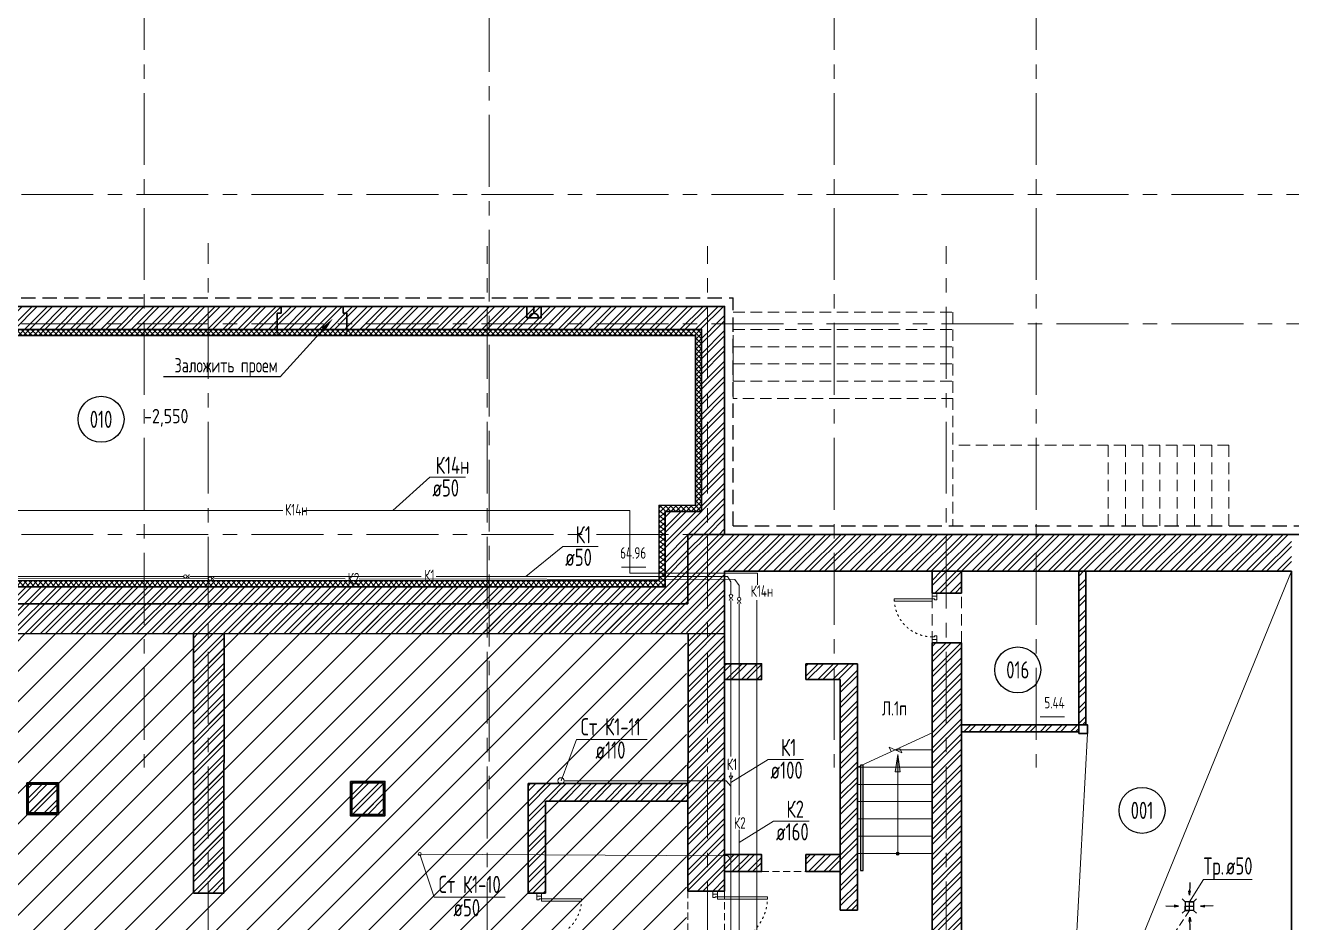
# Model space of a CAD drawing. Header units: millimetres. Extents: x -8689834 to 9419935, y -117443 to 166298.
# Drawn here: x -307238 to -285216, y 75930 to 91542 of the extents above; entities that cross this region are included whole.
import ezdxf
from ezdxf import colors
from ezdxf.entities.mleader import LeaderData, LeaderLine
from ezdxf.enums import TextEntityAlignment as Align
from ezdxf.math import Vec2, Vec3

# ---------------------------------------------------------------- set-up
doc = ezdxf.new("R2010")
doc.units = ezdxf.units.MM
doc.header["$MEASUREMENT"] = 0
for name, pattern in [('01_base$0$DASHED2', [0.375, 0.25, -0.125]), ('ACAD_ISO03W100', [30, 12, -18]), ('ADSK_Штриховая_ш2 п1', [3, 2, -1]), ('CENTER', [2, 1.25, -0.25, 0.25, -0.25]), ('TRATTEGGIATA', [0.75, 0.5, -0.25])]:
    doc.linetypes.add(name, pattern=pattern)
doc.layers.get('0').update_dxf_attribs({"color": 250, "lineweight": 9})
for name, color, linetype, lineweight in [('!!!_АР_перегородки блоки', 7, 'Continuous', 5), ('1 этаж тонкие линии!', 250, 'Continuous', 0), ('АР_Двери', 175, 'Continuous', 18), ('АР_Лестницы', 250, 'Continuous', 15), ('АР_Лестницы ограждение', 94, 'Continuous', 25), ('АР_Маркер экспликации', 239, 'Continuous', 13), ('АР_МосжилНии_Стены', 127, 'Continuous', 30), ('АР_Номер помещения', 1, 'Continuous', 25), ('АР_Оси', 195, 'Continuous', 9), ('АР_Отметки', 250, 'Continuous', 15), ('АР_Перегородки кирпич', 244, 'Continuous', 30), ('АР_Перегородки_кирпич_Штрих', 244, 'Continuous', 5), ('АР_Помещения_площадь', 19, 'Continuous', 9), ('АР_тонкая линия', 250, 'Continuous', 0), ('АР_Утеплитель', 154, 'Continuous', 9), ('АР_Штриховка кирпич', 250, 'Continuous', 9), ('ВК_канализация', 32, 'Continuous', 15), ('Подвал', 250, 'Continuous', 30)]:
    doc.layers.add(name, color=color, linetype=linetype, lineweight=lineweight)
for name, color, linetype in [('АР_Кровля дорожки', 245, 'Continuous'), ('АР_Таблицы', 250, 'Continuous'), ('ТХ_ВК_трапы', 5, 'Continuous')]:
    doc.layers.add(name, color=color, linetype=linetype)
doc.styles.add('ISOCPEUR', font='isocpeur.ttf', dxfattribs={"width": 0.7})
doc.styles.get("Standard").update_dxf_attribs({"font": 'isocpeur.ttf', "width": 0.7})

# ---------------------------------------------------------------- blocks, each defined once
blk = doc.blocks.new('_DotSmall')
at = {"color": 0, "linetype": 'ByBlock', "const_width": 0.5}
blk.add_lwpolyline([(-0.0625, 0, 1), (0.0625, 0, 1)], format="xyb", close=True, dxfattribs=at)
blk = doc.blocks.new('*U236')
blk.add_lwpolyline([(-100, 80), (-100, 780), (-140, 780), (-140, 80)], close=True)
for points in [[(-900, 0), (-900, 80), (-845, 80), (-845, 0), (-900, 0)], [(-845, 80), (-845, 0), (-785, 0), (-785, 40), (-800, 40), (-800, 80), (-845, 80)], [(-55, 80), (-55, 0), (-115, 0), (-115, 40), (-100, 40), (-100, 80), (-55, 80)], [(0, 0), (0, 80), (-55, 80), (-55, 0), (0, 0)]]:
    blk.add_lwpolyline(points)
at = {"linetype": 'ACAD_ISO03W100', "ltscale": 3}
blk.add_arc((-100, 80), 700, 90, 180, dxfattribs=at)
blk = doc.blocks.new('*U238')
blk.add_lwpolyline([(-100, 80), (-100, 950), (-140, 950), (-140, 80)], close=True)
for points in [[(-1070, 0), (-1070, 80), (-1015, 80), (-1015, 0), (-1070, 0)], [(-1015, 80), (-1015, 0), (-955, 0), (-955, 40), (-970, 40), (-970, 80), (-1015, 80)], [(-55, 80), (-55, 0), (-115, 0), (-115, 40), (-100, 40), (-100, 80), (-55, 80)], [(0, 0), (0, 80), (-55, 80), (-55, 0), (0, 0)]]:
    blk.add_lwpolyline(points)
at = {"linetype": 'ACAD_ISO03W100', "ltscale": 3}
blk.add_arc((-100, 80), 870, 90, 180, dxfattribs=at)
blk = doc.blocks.new('*U229')
for points in [[(-55, -80), (-55, 0), (-115, 0), (-115, -40), (-100, -40), (-100, -80), (-55, -80)], [(0, 0), (0, -80), (-55, -80), (-55, 0), (0, 0)], [(-860, 0), (-860, -80), (-805, -80), (-805, 0), (-860, 0)], [(-805, -80), (-805, 0), (-745, 0), (-745, -40), (-760, -40), (-760, -80), (-805, -80)]]:
    blk.add_lwpolyline(points)
blk.add_lwpolyline([(-100, -80), (-100, -740), (-140, -740), (-140, -80)], close=True)
at = {"linetype": 'ACAD_ISO03W100', "ltscale": 3}
blk.add_arc((-100, -80), 660, 180, 270, dxfattribs=at)
blk = doc.blocks.new('*U230')
h = blk.add_hatch(color=256)
h.dxf.hatch_style = 1
edge = h.paths.add_edge_path()
edge.add_arc((0, 0), 27.6, 359.64, 719.64)
h = blk.add_hatch(color=256)
h.dxf.hatch_style = 1
h.paths.add_polyline_path([(1422, -44), (1422, 44), (1722, 0)])
blk.add_line((1722, 0), (0, 0))
blk.add_lwpolyline([(1422, 44), (1422, -44), (1722, 0), (1422, 44)])
blk.add_circle((0, 0), 27.6)
blk = doc.blocks.new('*U241')
at = {"layer": 'АР_Номер помещения', "color": 7}
blk.add_circle((-16571, -1005), 400, dxfattribs=at)
at = {"layer": 'АР_Помещения_площадь', "color": 7}
blk.add_line((-14221, -10159), (-14643, -10159), dxfattribs=at)
at = {"color": 7, "style": 'ISOCPEUR', "width": 0.7, "flags": 1}
blk.add_attdef('КАТЕГОРИЯ', (-499, -2092), '', height=250, dxfattribs=at)
at = {"layer": 'АР_Номер помещения', "color": 7, "style": 'ISOCPEUR', "width": 0.7}
blk.add_attdef('НОМЕР_ПОМЕЩЕНИЯ', text='', height=300, dxfattribs=at).set_placement((-16571, -1005), align=Align.MIDDLE_CENTER)
at = {"layer": 'АР_Помещения_площадь', "color": 7, "lineweight": 30, "width": 0.7, "flags": 104}
blk.add_attdef('ИМЯ_ПОМЕЩЕНИЯ', text='', height=100, dxfattribs=at).set_placement((158, 1217), align=Align.MIDDLE_CENTER)
at = {"layer": 'АР_Помещения_площадь', "color": 7, "style": 'ISOCPEUR', "width": 0.7}
blk.add_attdef('ПЛОЩАДЬ_ПОМЕЩЕНИЯ', text='', height=200, dxfattribs=at).set_placement((-14216, -9912), align=Align.MIDDLE_RIGHT)
blk = doc.blocks.new('*U249')
at = {"layer": 'АР_Номер помещения', "color": 7}
blk.add_circle((-16592, 1554), 400, dxfattribs=at)
at = {"layer": 'АР_Помещения_площадь', "color": 7}
blk.add_line((-7118, -1017), (-7540, -1017), dxfattribs=at)
at = {"color": 7, "style": 'ISOCPEUR', "width": 0.7, "flags": 1}
blk.add_attdef('КАТЕГОРИЯ', (-499, -2092), '', height=250, dxfattribs=at)
at = {"layer": 'АР_Номер помещения', "color": 7, "style": 'ISOCPEUR', "width": 0.7}
blk.add_attdef('НОМЕР_ПОМЕЩЕНИЯ', text='', height=300, dxfattribs=at).set_placement((-16592, 1554), align=Align.MIDDLE_CENTER)
at = {"layer": 'АР_Помещения_площадь', "color": 7, "lineweight": 30, "width": 0.7, "flags": 104}
blk.add_attdef('ИМЯ_ПОМЕЩЕНИЯ', text='', height=100, dxfattribs=at).set_placement((158, 1217), align=Align.MIDDLE_CENTER)
at = {"layer": 'АР_Помещения_площадь', "color": 7, "style": 'ISOCPEUR', "width": 0.7}
blk.add_attdef('ПЛОЩАДЬ_ПОМЕЩЕНИЯ', text='', height=200, dxfattribs=at).set_placement((-7113, -770), align=Align.MIDDLE_RIGHT)
blk = doc.blocks.new('*U432')
at = {"layer": 'АР_Номер помещения', "color": 7}
blk.add_circle((-16030, -1925), 400, dxfattribs=at)
at = {"layer": 'АР_Помещения_площадь', "color": 7}
blk.add_line((-15218, -2741), (-15641, -2741), dxfattribs=at)
at = {"color": 7, "style": 'ISOCPEUR', "width": 0.7, "flags": 1}
blk.add_attdef('КАТЕГОРИЯ', (-499, -2092), '', height=250, dxfattribs=at)
at = {"layer": 'АР_Номер помещения', "color": 7, "style": 'ISOCPEUR', "width": 0.7}
blk.add_attdef('НОМЕР_ПОМЕЩЕНИЯ', text='', height=300, dxfattribs=at).set_placement((-16030, -1925), align=Align.MIDDLE_CENTER)
at = {"layer": 'АР_Помещения_площадь', "color": 7, "lineweight": 30, "width": 0.7, "flags": 104}
blk.add_attdef('ИМЯ_ПОМЕЩЕНИЯ', text='', height=100, dxfattribs=at).set_placement((158, 1217), align=Align.MIDDLE_CENTER)
at = {"layer": 'АР_Помещения_площадь', "color": 7, "style": 'ISOCPEUR', "width": 0.7}
blk.add_attdef('ПЛОЩАДЬ_ПОМЕЩЕНИЯ', text='', height=200, dxfattribs=at).set_placement((-15213, -2494), align=Align.MIDDLE_RIGHT)
blk = doc.blocks.new('Трапы с разуклонкой')
at = {"layer": 'ТХ_ВК_трапы'}
blk.add_lwpolyline([(364931, 183328), (364981, 183278), (364981, 183128), (364931, 183078), (364981, 183128), (365130, 183128), (365181, 183077), (365130, 183128), (365055, 183128), (365055, 183278), (364981, 183278), (365130, 183278), (365179, 183327), (365130, 183278), (365130, 183128), (365130, 183203), (364981, 183203)], dxfattribs=at)
blk.add_lwpolyline([(364931, 183328), (364981, 183278), (364981, 183128), (364931, 183078), (364981, 183128), (365130, 183128), (365181, 183077), (365130, 183128), (365055, 183128), (365055, 183278), (364981, 183278), (365130, 183278), (365179, 183327), (365130, 183278), (365130, 183128), (365130, 183203), (364981, 183203)], dxfattribs=at)
blk = doc.blocks.new('A$C985b353d')
at = {"layer": 'ТХ_ВК_трапы', "ltscale": 100}
for p, q in [((2, 189), (-11, 264)), ((-11, 264), (2, 189)), ((6, 409), (2, 189)), ((2, 189), (20, 264)), ((-407, 3), (-188, -1)), ((-188, -1), (-263, 17)), ((192, -1), (267, 17)), ((412, 3), (192, -1)), ((-188, -1), (-262, -14)), ((-262, -14), (-188, -1)), ((10, -191), (-4, -265)), ((-4, -265), (10, -191)), ((14, -410), (10, -191)), ((10, -191), (27, -266)), ((192, -1), (267, -14)), ((267, -14), (192, -1))]:
    blk.add_line(p, q, dxfattribs=at)
blk = doc.blocks.new('Подложка')
at = {"layer": '!!!_АР_перегородки блоки', "lineweight": 5, "ltscale": 100}
h = blk.add_hatch(dxfattribs=at)
h.set_pattern_fill('ANSI31', scale=3000, angle=180, style=0)
h.paths.add_polyline_path([(-327484.7, 61936.6), (-327484.7, 62094), (-326484.7, 62094), (-326484.7, 61936.6), (-326484.7, 61850.2), (-326197.5, 61850.2), (-326197.5, 71514.6), (-325612.1, 71514.6), (-295741.6, 71514.6), (-295741.6, 71680), (-295741.6, 81263.1), (-329468.3, 81263.1), (-329468.3, 61850.2), (-327484.7, 61850.2)])
at = {"layer": '1 этаж тонкие линии!', "ltscale": 100, "transparency": 33554559}
h = blk.add_hatch(dxfattribs=at)
h.set_pattern_fill('ANSI37', scale=500, style=0)
h.paths.add_polyline_path([(-301646.9, 86252.6), (-301647, 86252.7), (-301643.7, 86252.5), (-301646.7, 86152.6), (-311160.4, 86152.6), (-311160.3, 86252.6), (-312452.7, 86252.6), (-312452.7, 81775.7), (-296113.8, 81775.7), (-296113.8, 83086), (-295478.3, 83086), (-295478.3, 86252.6)])
h.paths.add_polyline_path([(-301646.7, 86152.6), (-301647, 86252.6), (-302857, 86252.9), (-312231.5, 86252.6), (-312231.5, 86152.6), (-312352.7, 86152.6), (-312352.7, 81875.7), (-296213.8, 81875.7), (-296213.8, 83186), (-295478.3, 83186), (-295578.3, 83186), (-295578.3, 86152.6)])
at = {"layer": 'АР_Перегородки_кирпич_Штрих', "ltscale": 100}
h = blk.add_hatch(dxfattribs=at)
h.set_pattern_fill('ANSI32', scale=500)
h.paths.add_polyline_path([(-302857, 86252.6), (-301645, 86252.6), (-301645, 86650.7), (-302857, 86650.7)])
h = blk.add_hatch(dxfattribs=at)
h.set_pattern_fill('ANSI32', scale=500)
h.paths.add_polyline_path([(-288796.8, 82043.2), (-288916.8, 82043.2), (-288916.8, 79373.2), (-288796.8, 79373.2)])
h.paths.add_polyline_path([(-288916.8, 79373.2), (-289662.1, 79373.2), (-289662.1, 79253.2), (-288916.8, 79253.2)])
h.paths.add_polyline_path([(-289662.1, 79373.2), (-290956.8, 79373.2), (-290956.8, 79253.2), (-289662.1, 79253.2)])
at = {"layer": 'АР_Штриховка кирпич', "ltscale": 100}
h = blk.add_hatch(dxfattribs=at)
h.set_pattern_fill('ANSI32', scale=500)
h.paths.add_polyline_path([(-302856.9, 86650.7), (-302856.9, 86167.6), (-302856.9, 86650.7), (-311160.4, 86650.7), (-311160.4, 86252.6), (-302856.9, 86252.6), (-302856.9, 86650.7)])
h = blk.add_hatch(dxfattribs=at)
h.set_pattern_fill('ANSI32', scale=500)
h.paths.add_polyline_path([(-301650.1, 86650.7), (-295078.4, 86650.7), (-295075.3, 86246.7), (-301646.9, 86258.6)])
h = blk.add_hatch(dxfattribs=at)
h.set_pattern_fill('ANSI32', scale=500)
h.paths.add_polyline_path([(-329468.3, 82685.7), (-329972, 82685.7), (-329971.6, 84865.2), (-329569.5, 84865.1), (-329569.5, 83085.5), (-329065.8, 83085.5), (-329065.8, 81775.7), (-296113.8, 81775.7), (-296113.8, 83086), (-295478.3, 83086), (-295478.3, 86252.6), (-295076.8, 86252.6), (-295076.8, 82685.7), (-295715.3, 82685.7), (-295715.3, 81707.5), (-295705.3, 80957.2), (-329468.3, 80969)])
h = blk.add_hatch(dxfattribs=at)
h.set_pattern_fill('ANSI32', scale=500)
h.paths.add_polyline_path([(-295717, 82685.7), (-285220, 82685.7), (-285216.9, 82043.2), (-295713.6, 82043.2)])
h = blk.add_hatch(dxfattribs=at)
h.set_pattern_fill('ANSI32', scale=500)
h.paths.add_polyline_path([(-295715.7, 76720.4), (-295715.5, 82061.5), (-295076.6, 82061.5), (-295076.8, 76480.3), (-295715.3, 76480.3), (-295715.3, 76720.3)])
h = blk.add_hatch(dxfattribs=at)
h.set_pattern_fill('ANSI32', scale=500)
h.paths.add_polyline_path([(-291466.8, 82043.2), (-290956.9, 82043.2), (-290956.8, 81663), (-291466.8, 81663)])
h = blk.add_hatch(dxfattribs=at)
h.set_pattern_fill('ANSI32', scale=500)
h.paths.add_polyline_path([(-304056.8, 80960.1), (-304314.8, 80960.1), (-304314.8, 76443.9), (-304056.8, 76443.9)])
h.paths.add_polyline_path([(-303783.9, 80960), (-304056.8, 80960), (-304056.8, 76443.9), (-303783.9, 76443.9)])
h.paths.add_polyline_path([(-306662.2, 78362.8), (-307213.4, 78362.8), (-307213.4, 77814), (-306662.2, 77814)])
h.paths.add_polyline_path([(-301009.7, 78375.3), (-301561, 78375.3), (-301561, 77826.6), (-301009.7, 77826.6)])
h = blk.add_hatch(dxfattribs=at)
h.set_pattern_fill('ANSI32', scale=500)
h.paths.add_polyline_path([(-294434.5, 80434.6), (-295076.9, 80434.6), (-295076.9, 80158.5), (-294434.5, 80158.5)])
h.paths.add_polyline_path([(-293665.3, 80434.6), (-293665.4, 80159.4), (-293060.4, 80159.4), (-293060.4, 76148.6), (-292766.8, 76148.6), (-292766.8, 80434.5)])
h.paths.add_polyline_path([(-294434.4, 77113.9), (-295076.9, 77113.9), (-295076.9, 76817.6), (-294434.6, 76817.6)])
h.paths.add_polyline_path([(-293065.4, 77114.7), (-293665.5, 77114.7), (-293665.5, 76818.4), (-293065.4, 76818.4)])
h.paths.add_polyline_path([(-291226.8, 80800.9), (-291468.1, 80797.6), (-291468.1, 75011.1), (-291226.8, 75011.1)])
h.paths.add_polyline_path([(-290956.8, 80799.3), (-291226.8, 80799.3), (-291226.8, 75011.1), (-290956, 75011.1), (-290957.6, 75524.5), (-290956.8, 75524.5)])
h = blk.add_hatch(dxfattribs=at)
h.set_pattern_fill('ANSI32', scale=500)
h.paths.add_polyline_path([(-295714.7, 78349.1), (-298495.1, 78349.1), (-298495.1, 76444.2), (-298193.3, 76444.2), (-298193.3, 78046.7), (-295714.7, 78046.8)])
at = {"color": 7, "linetype": 'TRATTEGGIATA', "ltscale": 500}
for p, q in [((-309187.6, 86800.7), (-301071, 86801.3)), ((-301375.8, 86800.8), (-294927, 86800.7)), ((-294927, 82835.8), (-294927, 86800.7)), ((-294927, 82835.8), (-284427.1, 82835.7))]:
    blk.add_line(p, q, dxfattribs=at)
at = {"layer": '1 этаж тонкие линии!', "color": 7, "ltscale": 100, "transparency": 33554559, "elevation": -1.4}
blk.add_lwpolyline([(-302857, 86152.6), (-311160.6, 86152.6)], dxfattribs=at)
at = {"layer": 'АР_Лестницы', "color": 7, "ltscale": 100}
for p, q in [((-292109.9, 78935.7), (-291468.1, 78935.7)), ((-292768, 78635.7), (-291468.1, 78635.7)), ((-292768, 78335.7), (-291468.1, 78335.7)), ((-292768, 78035.7), (-291468.1, 78035.7)), ((-292768, 77735.7), (-291468.1, 77735.7)), ((-292768, 77435.7), (-291468.1, 77435.7)), ((-292768, 77135.7), (-291468.1, 77135.7))]:
    blk.add_line(p, q, dxfattribs=at)
for points in [[(-291468.1, 79235.7), (-292766.8, 78635.7)], [(-292179.4, 78907.1), (-292215.9, 78985.5), (-291994.8, 78883.3), (-292037.1, 78974.3)]]:
    blk.add_lwpolyline(points, dxfattribs=at)
at = {"layer": 'АР_Лестницы ограждение', "color": 7, "ltscale": 100}
blk.add_lwpolyline([(-292666.8, 76836.8), (-292666.8, 78669.7), (-292716.8, 78669.7), (-292716.8, 76836.8), (-292666.8, 76836.8)], dxfattribs=at)
at = {"layer": 'АР_МосжилНии_Стены', "color": 7, "ltscale": 100}
for p, q in [((-301478.5, 86650.7), (-311160.6, 86650.7)), ((-302792, 86531.8), (-302792, 86650.7)), ((-302857, 86531.8), (-302792, 86531.8)), ((-302856.9, 86531.8), (-302856.9, 86252.6)), ((-302856.9, 86531.8), (-302791.9, 86531.8)), ((-301712, 86531.8), (-301647, 86531.8)), ((-301711.9, 86531.8), (-301646.9, 86531.8)), ((-301646.9, 86531.8), (-301646.9, 86252.6)), ((-301545.1, 86252.6), (-311160.4, 86252.6)), ((-295076.9, 82685.7), (-295715.3, 82685.7)), ((-295715.3, 82685.7), (-295715.3, 81475.7)), ((-285218.8, 82043.2), (-295076.9, 82043.2)), ((-290956.8, 81663), (-290956.8, 82043.2)), ((-285218.4, 67151.9), (-285218.8, 82043.2)), ((-291466.8, 81663), (-290956.8, 81663)), ((-329468.3, 81475.7), (-295715.3, 81475.7)), ((-304314.8, 80960.2), (-304314.8, 76443.9)), ((-303783.9, 76443.9), (-303782.3, 80960)), ((-291468.1, 75011.1), (-291466.8, 80795.9)), ((-291466.8, 80799.3), (-290955.6, 80799.3)), ((-291466.8, 80799.3), (-291064.1, 80799.3)), ((-290955.6, 80799.3), (-290956.8, 75011.1)), ((-293665.4, 80159.4), (-293665.3, 80434.6)), ((-293665.3, 80434.6), (-292766.8, 80434.6)), ((-292766.8, 80434.5), (-292766.8, 76148.6)), ((-293065.4, 80159.4), (-293665.4, 80159.4)), ((-293065.4, 76148.6), (-293065.4, 80159.4)), ((-295715.3, 78349.1), (-298495.1, 78349.1)), ((-298495.1, 78349.1), (-298495.1, 76444.2)), ((-298193.3, 76444.2), (-298193.3, 78046.7)), ((-298193.3, 78046.7), (-295715.3, 78046.7)), ((-293665.5, 76818.4), (-293665.5, 77114.7)), ((-293665.4, 77114.7), (-293060.4, 77114.7)), ((-293665.4, 76818.4), (-293665.4, 77114.7)), ((-293060.4, 76818.4), (-293665.4, 76818.4)), ((-304314.8, 76443.9), (-303783.9, 76443.9)), ((-298495.1, 76444.2), (-298193.3, 76444.2)), ((-292766.8, 76148.6), (-293065.4, 76148.6))]:
    blk.add_line(p, q, dxfattribs=at)
for points in [[(-302791.9, 86531.8), (-302791.9, 86650.7), (-311160.4, 86650.7)], [(-302792, 86650.7), (-302800.1, 86650.7)], [(-302791.9, 86650.7), (-302799.9, 86650.7)], [(-284577, 67152), (-284576.8, 82685.7), (-295076.9, 82685.7), (-295076.8, 86650.7), (-301711.9, 86650.7), (-301711.9, 86531.8)], [(-296113.8, 81775.7), (-296113.8, 83086), (-295478.3, 83086), (-295478.3, 86252.6), (-301646.9, 86252.6)], [(-295713.7, 80957.2), (-295715.3, 76480.3), (-295076.9, 76480.3), (-295076.9, 82043.2)], [(-291466.8, 81663), (-291466.8, 82043.2)], [(-296113.8, 81775.7), (-329065.8, 81775.7)], [(-295079.4, 80956.9), (-330109.4, 80969.2)], [(-288916.8, 79373.2), (-288766.8, 79373.2), (-288766.8, 79222.1), (-288916.8, 79222.1), (-288916.8, 79373.2)]]:
    blk.add_lwpolyline(points, dxfattribs=at)
for points in [[(-298518.3, 86451.1), (-298268, 86451.1), (-298268, 86650.7), (-298518.3, 86650.7)], [(-295076.9, 80434.6), (-294434.5, 80434.6), (-294434.5, 80158.5), (-295076.9, 80158.5)], [(-307213.4, 78362.8), (-306662.2, 78362.8), (-306662.2, 77814), (-307213.4, 77814)], [(-307188.4, 78337.8), (-306687.2, 78337.8), (-306687.2, 77839), (-307188.4, 77839)], [(-301586, 78387.8), (-300984.7, 78387.8), (-300984.7, 77789), (-301586, 77789)], [(-301561, 78362.8), (-301009.7, 78362.8), (-301009.7, 77814), (-301561, 77814)], [(-295076.9, 77113.9), (-294434.5, 77113.9), (-294434.5, 76817.6), (-295076.9, 76817.6)]]:
    blk.add_lwpolyline(points, close=True, dxfattribs=at)
at = {"layer": 'АР_Оси', "color": 7, "linetype": 'CENTER', "ltscale": 1000}
for p, q in [((-305172.1, 134363.2), (-305172.1, 78630.8)), ((-293172.1, 134363.2), (-293172.1, 78630.8)), ((-289662.1, 134363.2), (-289662.1, 78630.8)), ((-299172.1, 133984.9), (-299172.1, 78252.6)), ((-359305.8, 88600.7), (-276127.4, 88600.7)), ((-304057, 53394.4), (-304057, 87751.9)), ((-299207, 53394.4), (-299207, 87701.9)), ((-295377, 53394.4), (-295377, 87701.9)), ((-291227, 53394.4), (-291227, 87701.9)), ((-359305.8, 86350.7), (-276127.4, 86350.7)), ((-359305.8, 82685.7), (-275708.6, 82685.7))]:
    blk.add_line(p, q, dxfattribs=at)
at = {"layer": 'АР_Перегородки кирпич', "color": 7, "linetype": 'Continuous', "ltscale": 100}
for p, q in [((-288916.8, 82043.2), (-288916.8, 79222.1)), ((-288796.8, 79373.2), (-288796.8, 82043.2)), ((-288916.8, 79373.2), (-290956.8, 79373.2)), ((-288916.8, 79253.2), (-290956.8, 79253.2))]:
    blk.add_line(p, q, dxfattribs=at)
at = {"layer": 'АР_тонкая линия', "color": 7, "ltscale": 500}
for p, q in [((-295588.3, 86142.6), (-312342.7, 86142.6)), ((-302857, 86141.4), (-302856.9, 86252.6)), ((-301646.7, 86152.6), (-301646.7, 86252.6)), ((-295588.3, 83196), (-295588.3, 86142.6)), ((-296223.8, 81885.7), (-296223.8, 83196)), ((-296223.8, 83196), (-295588.3, 83196)), ((-312342.7, 81885.7), (-296223.8, 81885.7))]:
    blk.add_line(p, q, dxfattribs=at)
at = {"layer": 'АР_тонкая линия', "color": 7, "linetype": 'ADSK_Штриховая_ш2 п1', "ltscale": 100}
for p, q in [((-294927, 86250.7), (-291106, 86250.7)), ((-294927, 85950.7), (-291106, 85950.7)), ((-294927, 85650.7), (-291106, 85650.7)), ((-294927, 85350.7), (-291106, 85350.7)), ((-291106, 85050.7), (-291106, 82835.7)), ((-286306.2, 84235.9), (-291106, 84235.9)), ((-288406.2, 84235.9), (-288406.2, 82835.7)), ((-288106.2, 84235.9), (-288106.2, 82835.7)), ((-287806.2, 84235.9), (-287806.2, 82835.7)), ((-287506.2, 84235.9), (-287506.2, 82835.7)), ((-287206.2, 84235.9), (-287206.2, 82835.7)), ((-286906.2, 84235.9), (-286906.2, 82835.7)), ((-286606.2, 84235.9), (-286606.2, 82835.7)), ((-286306.2, 84235.9), (-286306.2, 82835.7)), ((-291466.8, 80799.3), (-291466.8, 81663)), ((-290956.8, 80799.3), (-290956.8, 81663))]:
    blk.add_line(p, q, dxfattribs=at)
blk.add_lwpolyline([(-294927, 86550.7), (-291106, 86550.7), (-291106, 85050.7), (-293060.9, 85050.7), (-294927, 85050.7)], close=True, dxfattribs=at)
at = {"layer": 'АР_тонкая линия', "color": 7, "ltscale": 500}
blk.add_lwpolyline([(-312231.4, 86152.6), (-312352.7, 86152.6), (-312352.7, 81875.7), (-296213.8, 81875.7), (-296213.8, 83186), (-295578.3, 83186), (-295578.3, 86152.6), (-301646.9, 86152.6)], dxfattribs=at)
at = {"layer": 'АР_тонкая линия', "color": 7, "ltscale": 500, "elevation": -1.4}
blk.add_lwpolyline([(-301627.6, 86152.6), (-311160.4, 86152.6)], dxfattribs=at)
at = {"layer": 'АР_Утеплитель', "color": 7, "ltscale": 0.25}
for p, q in [((-301481.5, 86650.7), (-301321.5, 86650.7)), ((-301481.3, 86650.7), (-301321.3, 86650.7))]:
    blk.add_line(p, q, dxfattribs=at)
at = {"layer": 'Подвал', "color": 7, "ltscale": 100}
blk.add_line((-298393.1, 86531.9), (-298393.1, 86650.7), dxfattribs=at)
at = {"layer": 'Подвал', "color": 7, "lineweight": 13, "ltscale": 500}
for p, q in [((-288206.3, 74724), (-285218.8, 82043.2)), ((-288766.8, 79222.1), (-289006.3, 74724))]:
    blk.add_line(p, q, dxfattribs=at)
at = {"layer": 'Подвал', "color": 7, "linetype": 'TRATTEGGIATA', "lineweight": 13, "ltscale": 250}
for p, q in [((-294434.7, 76817.6), (-293665.5, 76818.4)), ((-295715.3, 76480.3), (-295715.3, 75410.3)), ((-295076.9, 75409.3), (-295076.9, 76480.3))]:
    blk.add_line(p, q, dxfattribs=at)
at = {"layer": 'Подвал', "color": 7, "ltscale": 100}
blk.add_arc((-298393.1, 86451.1), 80.7, 0, 180, dxfattribs=at)
at = {"layer": 'АР_Двери', "color": 7, "xscale": -1, "rotation": 270}
for name, p in [('*U229', (-291386.8, 81663)), ('*U236', (-298344.2, 76444.2)), ('*U238', (-295280.8, 76480.3))]:
    blk.add_blockref(name, p, dxfattribs=at)
at = {"layer": 'АР_Лестницы', "color": 7, "ltscale": 75, "rotation": 90}
blk.add_blockref('*U230', (-292067.5, 77132), dxfattribs=at)
at = {"layer": 'АР_Маркер экспликации', "color": 7}
ref = blk.add_blockref('*U249', (-289328.9, 83133.5), dxfattribs=at)
ref.add_attrib('НОМЕР_ПОМЕЩЕНИЯ', '010', dxfattribs={"layer": 'АР_Номер помещения', "color": 7, "height": 300, "style": 'ISOCPEUR', "width": 0.7}).set_placement((-305920.9, 84687.2), align=Align.MIDDLE_CENTER)
ref.add_attrib('ПЛОЩАДЬ_ПОМЕЩЕНИЯ', '64.96', dxfattribs={"layer": 'АР_Помещения_площадь', "color": 7, "height": 200, "style": 'ISOCPEUR', "width": 0.7}).set_placement((-296441.8, 82363.1), align=Align.MIDDLE_RIGHT)
ref = blk.add_blockref('*U432', (-273949.7, 82253.4), dxfattribs=at)
ref.add_attrib('НОМЕР_ПОМЕЩЕНИЯ', '016', dxfattribs={"layer": 'АР_Номер помещения', "color": 7, "height": 300, "style": 'ISOCPEUR', "width": 0.7}).set_placement((-289979.5, 80328.1), align=Align.MIDDLE_CENTER)
ref.add_attrib('ПЛОЩАДЬ_ПОМЕЩЕНИЯ', '5.44', dxfattribs={"layer": 'АР_Помещения_площадь', "color": 7, "height": 200, "style": 'ISOCPEUR', "width": 0.7}).set_placement((-289163.2, 79759), align=Align.MIDDLE_RIGHT)
ref = blk.add_blockref('*U241', (-271247.7, 78888.9), dxfattribs=at)
ref.add_attrib('НОМЕР_ПОМЕЩЕНИЯ', '001', dxfattribs={"layer": 'АР_Номер помещения', "color": 7, "height": 300, "style": 'ISOCPEUR', "width": 0.7}).set_placement((-287819.2, 77883.9), align=Align.MIDDLE_CENTER)
ref.add_attrib('ПЛОЩАДЬ_ПОМЕЩЕНИЯ', '60.07', dxfattribs={"layer": 'АР_Помещения_площадь', "color": 7, "height": 200, "style": 'ISOCPEUR', "width": 0.7}).set_placement((-285463.5, 68976.7), align=Align.MIDDLE_RIGHT)
at = {"layer": 'АР_Отметки', "color": 7}
ml = blk.add_multileader_mtext('Standard', dxfattribs=at)
ml.set_content('{\\W0.8;-2,730}', color=7, style='ISOCPEUR')
ml.set_leader_properties(color=256, linetype='Continuous', lineweight=-1)
ml.set_arrow_properties(name='DOTSMALL')
ml.build(insert=Vec2(0, 0))
ml.multileader.update_dxf_attribs({"has_text_frame": 1, "text_left_attachment_type": 4, "text_right_attachment_type": 4, "dogleg_length": 100, "arrow_head_size": 180})
ctx = ml.context
ctx.base_point, ctx.char_height, ctx.arrow_head_size, ctx.landing_gap_size, ctx.plane_origin = Vec3(-314791.3, 121809, 0), 250, 180, 50, Vec3(-319449.8, 117956.7, 0)
ctx.left_attachment, ctx.right_attachment = 4, 4
notes = []
notes.append((ctx, [(0, (0, 0, 0), (0, 0), (1, 0), 1, [])]))
ctx.mtext.insert, ctx.mtext.width, ctx.mtext.defined_height, ctx.mtext.line_spacing_style, ctx.mtext.flow_direction = Vec3(-314741.3, 122142.4, 0), 769.989, 343.9, 2, 5
ml = blk.add_multileader_mtext('Standard', dxfattribs=at)
ml.set_content('{\\W0.8;-2,430}', color=7, style='ISOCPEUR')
ml.set_leader_properties(color=256, linetype='Continuous', lineweight=-1)
ml.set_arrow_properties(name='DOTSMALL')
ml.build(insert=Vec2(0, 0))
ml.multileader.update_dxf_attribs({"has_text_frame": 1, "text_left_attachment_type": 4, "text_right_attachment_type": 4, "dogleg_length": 100, "arrow_head_size": 180})
ctx = ml.context
ctx.base_point, ctx.char_height, ctx.arrow_head_size, ctx.landing_gap_size, ctx.plane_origin = Vec3(-301002.2, 120038.6), 250, 180, 50, Vec3(-299949.6, 118383.4)
ctx.left_attachment, ctx.right_attachment = 4, 4
notes.append((ctx, [(0, (0, 0, 0), (0, 0), (1, 0), 1, [])]))
ctx.mtext.insert, ctx.mtext.width, ctx.mtext.line_spacing_style, ctx.mtext.flow_direction = Vec3(-300952.2, 120371.9), 852.697, 2, 5
ml = blk.add_multileader_mtext('Standard', dxfattribs=at)
ml.set_content('{\\W0.8;-2,430}', color=7, style='ISOCPEUR')
ml.set_leader_properties(color=256, linetype='Continuous', lineweight=-1)
ml.set_arrow_properties(name='DOTSMALL')
ml.build(insert=Vec2(0, 0))
ml.multileader.update_dxf_attribs({"has_text_frame": 1, "text_left_attachment_type": 4, "text_right_attachment_type": 4, "dogleg_length": 100, "arrow_head_size": 180})
ctx = ml.context
ctx.base_point, ctx.char_height, ctx.arrow_head_size, ctx.landing_gap_size, ctx.plane_origin = Vec3(-336711.9, 117132.7), 250, 180, 50, Vec3(-335659.2, 115477.5)
ctx.left_attachment, ctx.right_attachment = 4, 4
notes.append((ctx, [(0, (0, 0, 0), (0, 0), (1, 0), 1, [])]))
ctx.mtext.insert, ctx.mtext.width, ctx.mtext.line_spacing_style, ctx.mtext.flow_direction = Vec3(-336661.9, 117466), 852.697, 2, 5
ml = blk.add_multileader_mtext('Standard', dxfattribs=at)
ml.set_content('{\\W0.8;-2,730}', color=7, style='ISOCPEUR')
ml.set_leader_properties(color=256, linetype='Continuous', lineweight=-1)
ml.set_arrow_properties(name='DOTSMALL')
ml.build(insert=Vec2(0, 0))
ml.multileader.update_dxf_attribs({"has_text_frame": 1, "text_left_attachment_type": 4, "text_right_attachment_type": 4, "dogleg_length": 100, "arrow_head_size": 180})
ctx = ml.context
ctx.base_point, ctx.char_height, ctx.arrow_head_size, ctx.landing_gap_size, ctx.plane_origin = Vec3(-346371.4, 101933.6), 250, 180, 50, Vec3(-346327.7, 100655.5)
ctx.left_attachment, ctx.right_attachment = 4, 4
notes.append((ctx, [(0, (0, 0, 0), (0, 0), (1, 0), 1, [])]))
ctx.mtext.insert, ctx.mtext.width, ctx.mtext.defined_height, ctx.mtext.line_spacing_style, ctx.mtext.flow_direction = Vec3(-346321.4, 102266.9), 769.989, 343.9, 2, 5
ml = blk.add_multileader_mtext('Standard', dxfattribs=at)
ml.set_content('{\\W0.8;-2,730}', color=7, style='ISOCPEUR')
ml.set_leader_properties(color=256, linetype='Continuous', lineweight=-1)
ml.set_arrow_properties(name='DOTSMALL')
ml.build(insert=Vec2(0, 0))
ml.multileader.update_dxf_attribs({"has_text_frame": 1, "text_left_attachment_type": 4, "text_right_attachment_type": 4, "dogleg_length": 100, "arrow_head_size": 180})
ctx = ml.context
ctx.base_point, ctx.char_height, ctx.arrow_head_size, ctx.landing_gap_size, ctx.plane_origin = Vec3(-343122.5, 91149.4), 250, 180, 50, Vec3(-347781, 87297.1)
ctx.left_attachment, ctx.right_attachment = 4, 4
notes.append((ctx, [(0, (0, 0, 0), (0, 0), (1, 0), 1, [])]))
ctx.mtext.insert, ctx.mtext.width, ctx.mtext.defined_height, ctx.mtext.line_spacing_style, ctx.mtext.flow_direction = Vec3(-343072.5, 91482.7), 769.989, 343.9, 2, 5
ml = blk.add_multileader_mtext('Standard', dxfattribs=at)
ml.set_content('{\\W0.8;-2,430}', color=7, style='ISOCPEUR')
ml.set_leader_properties(color=256, linetype='Continuous', lineweight=-1)
ml.set_arrow_properties(name='DOTSMALL')
ml.build(insert=Vec2(0, 0))
ml.multileader.update_dxf_attribs({"has_text_frame": 1, "text_left_attachment_type": 4, "text_right_attachment_type": 4, "dogleg_length": 100, "arrow_head_size": 180})
ctx = ml.context
ctx.base_point, ctx.char_height, ctx.arrow_head_size, ctx.landing_gap_size, ctx.plane_origin = Vec3(-334177.8, 87942.7), 250, 180, 50, Vec3(-333125.1, 86287.5)
ctx.left_attachment, ctx.right_attachment = 4, 4
notes.append((ctx, [(0, (0, 0, 0), (0, 0), (1, 0), 1, [])]))
ctx.mtext.insert, ctx.mtext.width, ctx.mtext.line_spacing_style, ctx.mtext.flow_direction = Vec3(-334127.8, 88276.1), 852.697, 2, 5
ml = blk.add_multileader_mtext('Standard', dxfattribs=at)
ml.set_content('{\\W0.8;-2,650}', color=7, style='ISOCPEUR')
ml.set_leader_properties(color=256, linetype='Continuous', lineweight=-1)
ml.set_arrow_properties(name='DOTSMALL')
ml.build(insert=Vec2(0, 0))
ml.multileader.update_dxf_attribs({"has_text_frame": 1, "text_left_attachment_type": 4, "text_right_attachment_type": 4, "dogleg_length": 100, "arrow_head_size": 180})
ctx = ml.context
ctx.base_point, ctx.char_height, ctx.arrow_head_size, ctx.landing_gap_size, ctx.plane_origin = Vec3(-313080.8, 87242.7), 250, 180, 50, Vec3(-312264.4, 85825.2)
ctx.left_attachment, ctx.right_attachment = 4, 4
notes.append((ctx, [(0, (0, 0, 0), (0, 0), (1, 0), 1, [])]))
ctx.mtext.insert, ctx.mtext.width, ctx.mtext.line_spacing_style, ctx.mtext.flow_direction = Vec3(-313030.8, 87576), 852.697, 2, 5
ml = blk.add_multileader_mtext('Standard', dxfattribs=at)
ml.set_content('{\\W0.8;-2,550}', color=7, style='ISOCPEUR')
ml.set_leader_properties(color=256, linetype='Continuous', lineweight=-1)
ml.set_arrow_properties(name='DOTSMALL')
ml.build(insert=Vec2(0, 0))
ml.multileader.update_dxf_attribs({"has_text_frame": 1, "text_left_attachment_type": 4, "text_right_attachment_type": 4, "dogleg_length": 100, "arrow_head_size": 180})
ctx = ml.context
ctx.base_point, ctx.char_height, ctx.arrow_head_size, ctx.landing_gap_size, ctx.plane_origin = Vec3(-319003.6, 84661.8), 250, 180, 50, Vec3(-315900.8, 83394.2)
ctx.left_attachment, ctx.right_attachment = 4, 4
notes.append((ctx, [(0, (0, 0, 0), (0, 0), (1, 0), 1, [])]))
ctx.mtext.insert, ctx.mtext.width, ctx.mtext.line_spacing_style, ctx.mtext.flow_direction = Vec3(-318953.6, 84995.1), 852.697, 2, 5
ml = blk.add_multileader_mtext('Standard', dxfattribs=at)
ml.set_content('{\\W0.8;-2,550}', color=7, style='ISOCPEUR')
ml.set_leader_properties(color=256, linetype='Continuous', lineweight=-1)
ml.set_arrow_properties(name='DOTSMALL')
ml.build(insert=Vec2(0, 0))
ml.multileader.update_dxf_attribs({"has_text_frame": 1, "text_left_attachment_type": 4, "text_right_attachment_type": 4, "dogleg_length": 100, "arrow_head_size": 180})
ctx = ml.context
ctx.base_point, ctx.char_height, ctx.arrow_head_size, ctx.landing_gap_size, ctx.plane_origin = Vec3(-305222.1, 84535.3), 250, 180, 50, Vec3(-309514.7, 83411.1)
ctx.left_attachment, ctx.right_attachment = 4, 4
notes.append((ctx, [(0, (0, 0, 0), (0, 0), (1, 0), 1, [])]))
ctx.mtext.insert, ctx.mtext.width, ctx.mtext.line_spacing_style, ctx.mtext.flow_direction = Vec3(-305172.1, 84868.6), 852.697, 2, 5
ml = blk.add_multileader_mtext('Standard', dxfattribs=at)
ml.set_content('Л.1п', color=7, style='ISOCPEUR')
ml.set_leader_properties(color=256, linetype='Continuous', lineweight=-1)
ml.set_arrow_properties(name='DOTSMALL')
ml.build(insert=Vec2(0, 0))
ml.multileader.update_dxf_attribs({"has_text_frame": 1, "text_left_attachment_type": 4, "text_right_attachment_type": 4, "dogleg_length": 100, "arrow_head_size": 180})
ctx = ml.context
ctx.base_point, ctx.char_height, ctx.arrow_head_size, ctx.landing_gap_size, ctx.plane_origin = Vec3(-292391.8, 79450.7, 0), 250, 180, 50, Vec3(-305624.2, 67022.5, 0)
ctx.left_attachment, ctx.right_attachment = 4, 4
notes.append((ctx, [(0, (0, 0, 0), (0, 0), (1, 0), 1, [])]))
ctx.mtext.insert, ctx.mtext.width, ctx.mtext.line_spacing_style, ctx.mtext.flow_direction = Vec3(-292341.8, 79784.1, 0), 852.697, 2, 5
ml = blk.add_multileader_mtext('Standard', dxfattribs=at)
ml.set_content('{\\W0.8;-2,850}', color=7, style='ISOCPEUR')
ml.set_leader_properties(color=256, linetype='Continuous', lineweight=-1)
ml.set_arrow_properties(name='DOTSMALL')
ml.build(insert=Vec2(0, 0))
ml.multileader.update_dxf_attribs({"has_text_frame": 1, "text_left_attachment_type": 4, "text_right_attachment_type": 4, "dogleg_length": 100, "arrow_head_size": 180})
ctx = ml.context
ctx.base_point, ctx.char_height, ctx.arrow_head_size, ctx.landing_gap_size, ctx.plane_origin = Vec3(-311292.3, 76246.2, 0), 250, 180, 50, Vec3(-311373.7, 74838.1, 0)
ctx.left_attachment, ctx.right_attachment = 4, 4
notes.append((ctx, [(0, (0, 0, 0), (0, 0), (1, 0), 1, [])]))
ctx.mtext.insert, ctx.mtext.width, ctx.mtext.defined_height, ctx.mtext.line_spacing_style, ctx.mtext.flow_direction = Vec3(-311242.3, 76579.5, 0), 769.989, 343.9, 2, 5
at = {"layer": 'АР_Таблицы', "color": 7, "lineweight": 9}
ml = blk.add_multileader_mtext('Standard', dxfattribs=at)
ml.set_content('\\A1;Заложить проем', color=7, style='ISOCPEUR')
ml.set_leader_properties()
ml.build(insert=Vec2(0, 0))
ml.multileader.update_dxf_attribs({"text_left_attachment_type": 6, "text_right_attachment_type": 6, "dogleg_length": 100, "arrow_head_size": 250})
ctx = ml.context
ctx.base_point, ctx.char_height, ctx.arrow_head_size, ctx.landing_gap_size, ctx.plane_origin = Vec3(-304666.7, 85427.7), 250, 250, 25, Vec3(-327668.5, 84910.8)
ctx.left_attachment, ctx.right_attachment = 6, 6
notes.append((ctx, [(0, (1, 1, 0), (-302809.2, 85427.7), (-1, 0), 31.2, [(1, [(-301891, 86437.6)], 0, [])])]))
ctx.mtext.insert, ctx.mtext.width, ctx.mtext.flow_direction = Vec3(-304641.7, 85752.7), 6210.487, 5
for ctx, leaders in notes:
    for number, flags, end, landing, length, lines in leaders:
        leader = LeaderData()
        leader.index, (leader.has_last_leader_line, leader.has_dogleg_vector, leader.attachment_direction) = number, flags
        leader.last_leader_point, leader.dogleg_vector, leader.dogleg_length = Vec3(end), Vec3(landing), length
        for number, points, colour, breaks in lines:
            line = LeaderLine()
            line.index, line.vertices, line.color, line.breaks = number, Vec3.list(points), colors.encode_raw_color(colour), breaks
            leader.lines.append(line)
        ctx.leaders.append(leader)

msp = doc.modelspace()

# ---------------------------------------------------------------- block references
at = {"layer": 'АР_Кровля дорожки', "color": 7}
msp.add_blockref('Подложка', (0, 0), dxfattribs=at)

# ---------------------------------------------------------------- next in the draw order: linework, layer by layer
at = {"layer": 'ВК_канализация', "color": 18, "lineweight": 13, "ltscale": 500, "true_color": 0x000000}
for points in [[(-299585, 83680.7), (-300202, 83680.7), (-300846.8, 83100)], [(-297274.4, 82473.5), (-297891.4, 82473.5), (-298536.2, 81954.2)], [(-296422, 79117.2), (-297656, 79117.2), (-297921.9, 78397.6)], [(-293704.8, 78770.9), (-294321.8, 78770.9), (-294966.5, 78367.4)], [(-294998, 78476.4), (-294935, 78476.4), (-294966.5, 78429.1), (-294998, 78476.4)], [(-293608.8, 77697.4), (-294225.8, 77697.4), (-294824.3, 77322.9)], [(-298892.8, 76374.3), (-300126.8, 76374.3), (-300379.9, 77124.7)], [(-286995.2, 76293.4), (-286748.2, 76679.1), (-285901.1, 76679.1)]]:
    msp.add_lwpolyline(points, dxfattribs=at)
at = {"layer": 'ВК_канализация', "color": 152, "lineweight": 13, "ltscale": 500, "true_color": 0x2776bb}
for points in [[(-309141.1, 83100), (-302762.1, 83100)], [(-302397.2, 83100), (-296727.5, 83100), (-296727.5, 82008.8), (-294506.2, 82009.7), (-294506.2, 81809.2)], [(-294519.7, 81543.4), (-294519.7, 72810.8)]]:
    msp.add_lwpolyline(points, dxfattribs=at)
at = {"layer": 'ВК_канализация', "color": 6, "lineweight": 13, "ltscale": 500}
for points in [[(-310641.8, 81925.8), (-304057, 81915.8)], [(-303997, 81915.7), (-303980.3, 81915.7)], [(-303950.3, 81915.7), (-301674.3, 81912.3)], [(-301433.5, 81911.9), (-294898.5, 81901.9), (-294824.3, 81796), (-294824.3, 81589.5)], [(-294824.3, 81529.5), (-294824.3, 81512.7)], [(-294824.3, 81482.7), (-294824.3, 77799.7)], [(-294824.3, 77546.5), (-294824.3, 74116.6)]]:
    msp.add_lwpolyline(points, dxfattribs=at)
at = {"layer": 'ВК_канализация', "color": 244, "lineweight": 13, "ltscale": 500, "true_color": 0x991b1e}
for points in [[(-304486.1, 81954.2), (-308555.8, 81954.2)], [(-304426.1, 81954.2), (-304409.4, 81954.2)], [(-300356.4, 81954.2), (-304379.4, 81954.2)], [(-294966.5, 81644), (-294966.5, 81857.6), (-295024.9, 81954.2), (-300095.9, 81954.2)], [(-294966.5, 81584), (-294966.5, 81567.2)], [(-294966.5, 78821.6), (-294966.5, 81370.3), (-294966.5, 81537.2)], [(-294966.5, 78476.4), (-294966.5, 78545.2)], [(-294966.5, 74752.1), (-294966.5, 78429.1)], [(-297866.9, 78397.6), (-295048.5, 78397.6), (-294966.5, 78305.9)], [(-300354.9, 77124.7), (-295023, 77093.8), (-294966.5, 77032.9)]]:
    msp.add_lwpolyline(points, dxfattribs=at)
at = {"layer": 'ВК_канализация', "color": 3, "linetype": '01_base$0$DASHED2', "lineweight": 13, "ltscale": 500}
msp.add_lwpolyline([(-286995.2, 76143.4), (-288206.3, 74324)], dxfattribs=at)
at = {"layer": 'ВК_канализация', "color": 244, "lineweight": 13, "ltscale": 500, "true_color": 0x991b1e}
for centre, radius in [((-304456.1, 81954.2), 30), ((-294966.5, 81614), 30), ((-297921.9, 78397.6), 55), ((-300379.9, 77124.7), 25)]:
    msp.add_circle(centre, radius, dxfattribs=at)
at = {"layer": 'ВК_канализация', "color": 6, "lineweight": 13, "ltscale": 500}
for centre in [(-304027, 81915.7), (-294824.3, 81559.5)]:
    msp.add_circle(centre, 30, dxfattribs=at)
at = {"layer": 'ВК_канализация', "color": 244, "lineweight": 13, "ltscale": 500, "true_color": 0x991b1e}
for centre, start, end in [((-304379.4, 81954.2), 90, 270), ((-294966.5, 81537.2), 0, 180)]:
    msp.add_arc(centre, 30, start, end, dxfattribs=at)
at = {"layer": 'ВК_канализация', "color": 6, "lineweight": 13, "ltscale": 500}
for centre, start, end in [((-303950.3, 81915.7), 90, 270), ((-294824.3, 81482.7), 0, 180)]:
    msp.add_arc(centre, 30, start, end, dxfattribs=at)

# ---------------------------------------------------------------- next in the draw order: block references
at = {"layer": 'ВК_канализация', "color": 7, "ltscale": 500}
msp.add_blockref('A$C985b353d', (-286995.2, 76218.4), dxfattribs=at)
at = {"layer": 'ВК_канализация', "color": 7, "lineweight": 9, "xscale": -1}
msp.add_blockref('Трапы с разуклонкой', (78060.1, -106984.3), dxfattribs=at)

# ---------------------------------------------------------------- next in the draw order: texts
at = {"layer": 'ВК_канализация', "color": 18, "ltscale": 100, "true_color": 0x000000, "attachment_point": 4, "style": 'ISOCPEUR'}
for s, insert, char_height, width in [('К14н', (-300103, 83887.1), 300, 5891.51), ('\\pxi-1,l1,t1,5;ø50', (-300160.6, 83494), 300, 7500), ('К14н', (-302721.6, 83114.3), 200, 5891.51), ('К1', (-297667.8, 82679.9), 300, 5891.51), ('\\pxi-1,l1,t1,5;ø50', (-297850.1, 82286.8), 300, 7500), ('К2', (-301632.9, 81916.5), 200, 5891.51), ('К1', (-300299.1, 81970.2), 200, 5891.51), ('К14н', (-294624.6, 81698.1), 200, 5891.51), ('Ст К1-11', (-297579.4, 79338), 300, 5891.51), ('\\pxi-1,l1,t1,5;ø110', (-297323.4, 78933.3), 300, 7500), ('К1', (-294098.1, 78977.2), 300, 5891.51), ('К1', (-295038.1, 78685.1), 200, 5891.51), ('\\pxi-1,l1,t1,5;ø100', (-294280.4, 78584.1), 300, 7500), ('К2', (-294002.1, 77903.8), 300, 5891.51), ('К2', (-294913.7, 77664.8), 200, 5891.51), ('\\pxi-1,l1,t1,5;ø160', (-294184.4, 77510.7), 300, 7500), ('Тр.', (-286747.6, 76873.5), 300, 5891.51), ('\\pxi-1,l1,t1,5;ø50', (-286361.9, 76916.7), 300, 7500), ('Ст К1-10', (-300050.2, 76595.1), 300, 5891.51), ('\\pxi-1,l1,t1,5;ø50', (-299794.2, 76190.4), 300, 7500)]:
    msp.add_mtext(s, dxfattribs=dict(at, insert=insert, char_height=char_height, width=width))

doc.saveas('drawing.dxf')
